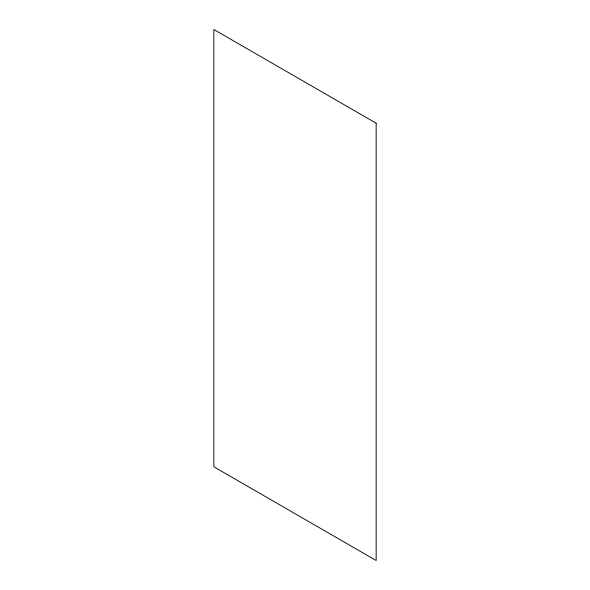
<?xml version="1.0" encoding="UTF-8"?>
<svg xmlns="http://www.w3.org/2000/svg" width="590" height="590" viewBox="0 0 590 590"><rect width="100%" height="100%" fill="white"/><g stroke="black" fill="none" stroke-linecap="round" stroke-linejoin="round"><path stroke-width="0.89" d="M376.155 123.207L213.845 29.5L213.845 466.793L376.155 560.5L376.155 123.207"/></g></svg>
